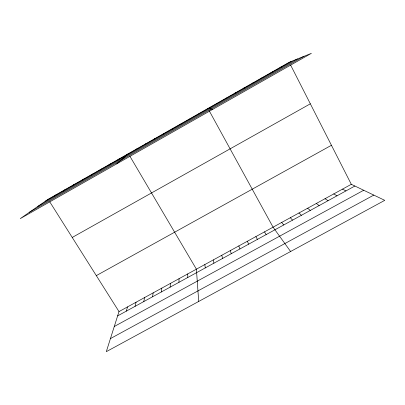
<?xml version="1.0" encoding="UTF-8"?>
<svg xmlns="http://www.w3.org/2000/svg" width="405" height="405" viewBox="0 0 405 405"><rect width="100%" height="100%" fill="white"/><g stroke="black" fill="none" stroke-linecap="round" stroke-linejoin="round"><path stroke-width="0.61" d="M178.944 282.331L179.061 278.675M170.125 287.16L170.424 283.404M161.327 291.975L161.803 288.127M152.543 296.779L153.201 292.84M181.156 124.057L181.232 123.631M143.785 301.573L144.62 297.543M135.047 306.357L136.06 302.231M126.33 311.131L127.519 306.909M351.302 184.31L118.999 311.582L106.297 351.667L384.75 200.343L351.302 184.31L290.628 65.084M172.1 129.205L172.373 128.663M163.063 134.339L163.534 133.69M154.052 139.457L154.71 138.697M145.056 144.565L145.911 143.699M136.085 149.663L137.138 148.686M116.736 163.853L128.38 153.662M117.941 159.975L119.379 158.775M108.763 165.189L110.398 163.878M99.61 170.389L101.437 168.971M90.482 175.578L92.502 174.049M81.37 180.751L83.587 179.116M72.282 185.915L74.692 184.169M63.22 191.064L65.818 189.211M54.179 196.202L56.963 194.238M45.157 201.326L291.559 61.332M37.817 206.423L297.381 58.983M29.398 212.276L304.084 56.285M72.232 237.452L310.336 103.817M96.314 275.623L331.442 145.284M117.632 315.89L354.881 186.027M114.271 326.496L363.7 190.254M110.438 338.595L373.8 195.094M280.088 67.463L282.234 66.628M270.996 72.627L272.935 71.913M261.924 77.78L263.655 77.183M252.872 82.924L254.401 82.443M243.84 88.057L245.167 87.688M234.834 93.175L235.958 92.922M225.848 98.278L226.77 98.142M216.883 103.376L217.601 103.351M207.937 108.454L212.822 109.299M342.529 189.115L345.916 190.932M333.776 193.909L336.975 195.828M199.017 113.527L199.336 113.729M325.048 198.693L328.05 200.713M316.335 203.467L319.15 205.583M307.643 208.231L310.265 210.448M298.966 212.979L301.406 215.298M290.314 217.723L292.567 220.138M281.683 222.451L283.748 224.962M290.598 251.51L273.066 227.17L209.137 110.636M49.759 201.837L118.999 311.582M264.47 231.883L266.166 234.586M129.939 156.315L196.4 269.173L198.703 301.447M255.894 236.581L257.408 239.38M247.339 241.269L248.665 244.164M190.112 118.584L190.234 118.898M238.803 245.946L239.947 248.938M230.283 250.609L231.25 253.702M221.783 255.266L222.568 258.451M213.303 259.914L213.906 263.194M204.844 264.551L205.269 267.923M187.723 273.927L187.783 277.491M48.134 199.26L20.25 218.629L311.399 53.333L289.2 62.279L48.134 199.26"/></g></svg>
